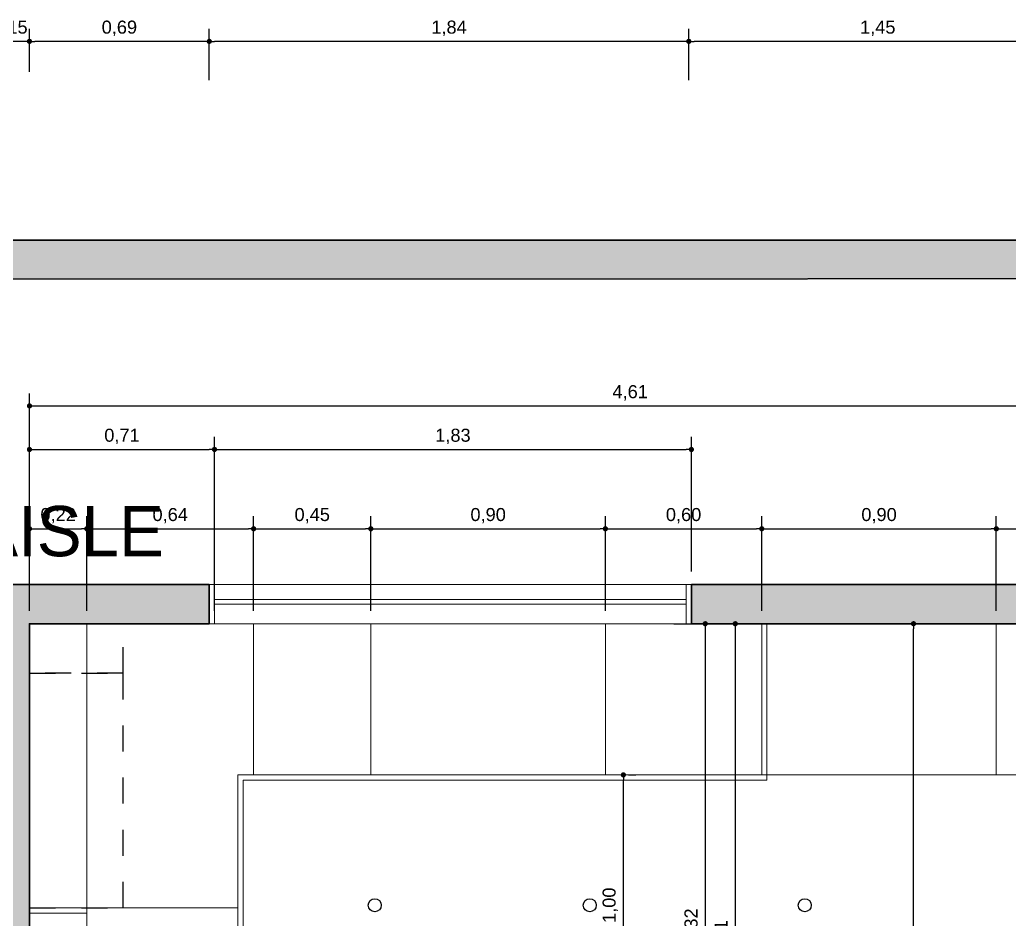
# Model space of a CAD drawing. Header units: millimetres. Extents: x 3757.5 to 3780.5, y 860.5 to 875.7.
# Drawn here: x 3764.677 to 3768.473, y 870.083 to 873.533 of the extents above; entities that cross this region are included whole.
import ezdxf

# ---------------------------------------------------------------- set-up
doc = ezdxf.new("R2010")
doc.units = ezdxf.units.MM
doc.linetypes.add('ACAD_ISO02W100', pattern=[15, 12, -3])
for name, color, linetype, lineweight in [('COTA', 1, 'Continuous', 18), ('paredes', 1, 'Continuous', 30), ('TEXTO', 7, 'Continuous', 0), ('ventanas', 161, 'Continuous', 5)]:
    doc.layers.add(name, color=color, linetype=linetype, lineweight=lineweight)
doc.styles.get("Standard").update_dxf_attribs({"font": 'arial.ttf'})
doc.styles.add('TEXTOS', font='AGENCYR.TTF')
doc.dimstyles.new('ARQUITECTURA', dxfattribs={"dimtxt": 0.05, "dimasz": 0.02, "dimexe": 0.048, "dimexo": 0.05, "dimgap": 0.02, "dimtad": 1, "dimtoh": 1, "dimzin": 1, "dimtxsty": 'Standard', "dimblk": 'DOT', "dimcen": 0.02, "dimazin": 0, "dimtfac": 1, "dimtmove": 0, "dimatfit": 3, "dimldrblk": 'ARCHTICK', "dimfxl": 1, "dimarcsym": 0})

# ---------------------------------------------------------------- blocks, each defined once
blk = doc.blocks.new('_Dot')
at = {"color": 0, "linetype": 'ByBlock', "lineweight": -2}
blk.add_line((-0.5, 0), (-1, 0), dxfattribs=at)
at = {"color": 0, "linetype": 'ByBlock', "const_width": 0.5}
blk.add_lwpolyline([(-0.25, 0, 1), (0.25, 0, 1)], format="xyb", close=True, dxfattribs=at)
blk = doc.blocks.new('*D343')
at = {"color": 0, "lineweight": -2, "transparency": 16777216}
for p, q in [((3764.7137, 871.2665), (3764.7137, 871.6288)), ((3764.9337, 871.2665), (3764.9337, 871.6288)), ((3764.7337, 871.5808), (3764.9137, 871.5808))]:
    blk.add_line(p, q, dxfattribs=at)
at = {"layer": 'Defpoints', "color": 0, "transparency": 16777216}
for p in [(3764.9337, 871.5808), (3764.7137, 871.2165), (3764.9337, 871.2165)]:
    blk.add_point(p, dxfattribs=at)
at = {"color": 0, "lineweight": -2, "transparency": 16777216, "xscale": 0.02, "yscale": 0.02, "zscale": 0.02, "rotation": 180}
blk.add_blockref('_Dot', (3764.7137, 871.5808), dxfattribs=at)
at = {"color": 0, "lineweight": -2, "transparency": 16777216, "xscale": 0.02, "yscale": 0.02, "zscale": 0.02}
blk.add_blockref('_Dot', (3764.9337, 871.5808), dxfattribs=at)
at = {"color": 0, "lineweight": 0, "transparency": 16777216, "insert": (3764.8237, 871.6308), "char_height": 0.05, "attachment_point": 5}
blk.add_mtext('0,22', dxfattribs=at)
blk = doc.blocks.new('_ArchTick')
at = {"layer": 'COTA', "color": 0, "linetype": 'Continuous', "const_width": 0.15}
blk.add_lwpolyline([(-0.5, -0.5), (0.5, 0.5)], dxfattribs=at)
blk = doc.blocks.new('*D344')
at = {"color": 0, "lineweight": -2, "transparency": 16777216}
for p, q in [((3764.9337, 871.2665), (3764.9337, 871.6288)), ((3765.5737, 871.2665), (3765.5737, 871.6288)), ((3764.9537, 871.5808), (3765.5537, 871.5808))]:
    blk.add_line(p, q, dxfattribs=at)
at = {"layer": 'Defpoints', "color": 0, "transparency": 16777216}
for p in [(3765.5737, 871.5808), (3764.9337, 871.2165), (3765.5737, 871.2165)]:
    blk.add_point(p, dxfattribs=at)
at = {"color": 0, "lineweight": -2, "transparency": 16777216, "xscale": 0.02, "yscale": 0.02, "zscale": 0.02, "rotation": 180}
blk.add_blockref('_Dot', (3764.9337, 871.5808), dxfattribs=at)
at = {"color": 0, "lineweight": -2, "transparency": 16777216, "xscale": 0.02, "yscale": 0.02, "zscale": 0.02}
blk.add_blockref('_Dot', (3765.5737, 871.5808), dxfattribs=at)
at = {"color": 0, "lineweight": 0, "transparency": 16777216, "insert": (3765.2537, 871.6308), "char_height": 0.05, "attachment_point": 5}
blk.add_mtext('0,64', dxfattribs=at)
blk = doc.blocks.new('*D345')
at = {"color": 0, "lineweight": -2, "transparency": 16777216}
for p, q in [((3765.5737, 871.2665), (3765.5737, 871.6288)), ((3766.0237, 871.2665), (3766.0237, 871.6288)), ((3765.5937, 871.5808), (3766.0037, 871.5808))]:
    blk.add_line(p, q, dxfattribs=at)
at = {"layer": 'Defpoints', "color": 0, "transparency": 16777216}
for p in [(3766.0237, 871.5808), (3765.5737, 871.2165), (3766.0237, 871.2165)]:
    blk.add_point(p, dxfattribs=at)
at = {"color": 0, "lineweight": -2, "transparency": 16777216, "xscale": 0.02, "yscale": 0.02, "zscale": 0.02, "rotation": 180}
blk.add_blockref('_Dot', (3765.5737, 871.5808), dxfattribs=at)
at = {"color": 0, "lineweight": -2, "transparency": 16777216, "xscale": 0.02, "yscale": 0.02, "zscale": 0.02}
blk.add_blockref('_Dot', (3766.0237, 871.5808), dxfattribs=at)
at = {"color": 0, "lineweight": 0, "transparency": 16777216, "insert": (3765.7987, 871.6308), "char_height": 0.05, "attachment_point": 5}
blk.add_mtext('0,45', dxfattribs=at)
blk = doc.blocks.new('*D346')
at = {"color": 0, "lineweight": -2, "transparency": 16777216}
for p, q in [((3766.0237, 871.2665), (3766.0237, 871.6288)), ((3766.9237, 871.2665), (3766.9237, 871.6288)), ((3766.0437, 871.5808), (3766.9037, 871.5808))]:
    blk.add_line(p, q, dxfattribs=at)
at = {"layer": 'Defpoints', "color": 0, "transparency": 16777216}
for p in [(3766.9237, 871.5808), (3766.0237, 871.2165), (3766.9237, 871.2165)]:
    blk.add_point(p, dxfattribs=at)
at = {"color": 0, "lineweight": -2, "transparency": 16777216, "xscale": 0.02, "yscale": 0.02, "zscale": 0.02, "rotation": 180}
blk.add_blockref('_Dot', (3766.0237, 871.5808), dxfattribs=at)
at = {"color": 0, "lineweight": -2, "transparency": 16777216, "xscale": 0.02, "yscale": 0.02, "zscale": 0.02}
blk.add_blockref('_Dot', (3766.9237, 871.5808), dxfattribs=at)
at = {"color": 0, "lineweight": 0, "transparency": 16777216, "insert": (3766.4737, 871.6308), "char_height": 0.05, "attachment_point": 5}
blk.add_mtext('0,90', dxfattribs=at)
blk = doc.blocks.new('*D347')
at = {"color": 0, "lineweight": -2, "transparency": 16777216}
for p, q in [((3766.9237, 871.2665), (3766.9237, 871.6288)), ((3767.5237, 871.2665), (3767.5237, 871.6288)), ((3766.9437, 871.5808), (3767.5037, 871.5808))]:
    blk.add_line(p, q, dxfattribs=at)
at = {"layer": 'Defpoints', "color": 0, "transparency": 16777216}
for p in [(3767.5237, 871.5808), (3766.9237, 871.2165), (3767.5237, 871.2165)]:
    blk.add_point(p, dxfattribs=at)
at = {"color": 0, "lineweight": -2, "transparency": 16777216, "xscale": 0.02, "yscale": 0.02, "zscale": 0.02, "rotation": 180}
blk.add_blockref('_Dot', (3766.9237, 871.5808), dxfattribs=at)
at = {"color": 0, "lineweight": -2, "transparency": 16777216, "xscale": 0.02, "yscale": 0.02, "zscale": 0.02}
blk.add_blockref('_Dot', (3767.5237, 871.5808), dxfattribs=at)
at = {"color": 0, "lineweight": 0, "transparency": 16777216, "insert": (3767.2237, 871.6308), "char_height": 0.05, "attachment_point": 5}
blk.add_mtext('0,60', dxfattribs=at)
blk = doc.blocks.new('*D304')
at = {"color": 0, "lineweight": -2, "transparency": 16777216}
for p, q in [((3766.9926, 869.6565), (3766.9926, 870.6165)), ((3767.0126, 870.6365), (3767.0406, 870.6365)), ((3767.0126, 869.6365), (3767.0406, 869.6365))]:
    blk.add_line(p, q, dxfattribs=at)
at = {"layer": 'Defpoints', "color": 0, "transparency": 16777216}
for p in [(3766.9626, 870.6365), (3766.9926, 870.6365), (3766.9626, 869.6365)]:
    blk.add_point(p, dxfattribs=at)
at = {"color": 0, "lineweight": -2, "transparency": 16777216, "xscale": 0.02, "yscale": 0.02, "zscale": 0.02}
for p, rotation in [((3766.9926, 870.6365), 90), ((3766.9926, 869.6365), 270)]:
    blk.add_blockref('_Dot', p, dxfattribs=dict(at, rotation=rotation))
at = {"color": 0, "lineweight": 0, "transparency": 16777216, "insert": (3766.9425, 870.1365), "char_height": 0.05, "attachment_point": 5, "rotation": 90}
blk.add_mtext('1,00', dxfattribs=at)
blk = doc.blocks.new('*D353')
at = {"color": 0, "lineweight": -2, "transparency": 16777216}
for p, q in [((3764.7137, 871.2665), (3764.7137, 871.933)), ((3765.4237, 871.2665), (3765.4237, 871.933)), ((3764.7337, 871.885), (3765.4037, 871.885))]:
    blk.add_line(p, q, dxfattribs=at)
at = {"layer": 'Defpoints', "color": 0, "transparency": 16777216}
for p in [(3765.4237, 871.885), (3764.7137, 871.2165), (3765.4237, 871.2165)]:
    blk.add_point(p, dxfattribs=at)
at = {"color": 0, "lineweight": -2, "transparency": 16777216, "xscale": 0.02, "yscale": 0.02, "zscale": 0.02, "rotation": 180}
blk.add_blockref('_Dot', (3764.7137, 871.885), dxfattribs=at)
at = {"color": 0, "lineweight": -2, "transparency": 16777216, "xscale": 0.02, "yscale": 0.02, "zscale": 0.02}
blk.add_blockref('_Dot', (3765.4237, 871.885), dxfattribs=at)
at = {"color": 0, "lineweight": 0, "transparency": 16777216, "insert": (3765.0687, 871.9351), "char_height": 0.05, "attachment_point": 5}
blk.add_mtext('0,71', dxfattribs=at)
blk = doc.blocks.new('*D354')
at = {"color": 0, "lineweight": -2, "transparency": 16777216}
for p, q in [((3765.4237, 871.2665), (3765.4237, 871.933)), ((3767.2537, 871.4165), (3767.2537, 871.933)), ((3765.4437, 871.885), (3767.2337, 871.885))]:
    blk.add_line(p, q, dxfattribs=at)
at = {"layer": 'Defpoints', "color": 0, "transparency": 16777216}
for p in [(3767.2537, 871.885), (3767.2537, 871.3665), (3765.4237, 871.2165)]:
    blk.add_point(p, dxfattribs=at)
at = {"color": 0, "lineweight": -2, "transparency": 16777216, "xscale": 0.02, "yscale": 0.02, "zscale": 0.02, "rotation": 180}
blk.add_blockref('_Dot', (3765.4237, 871.885), dxfattribs=at)
at = {"color": 0, "lineweight": -2, "transparency": 16777216, "xscale": 0.02, "yscale": 0.02, "zscale": 0.02}
blk.add_blockref('_Dot', (3767.2537, 871.885), dxfattribs=at)
at = {"color": 0, "lineweight": 0, "transparency": 16777216, "insert": (3766.3387, 871.9351), "char_height": 0.05, "attachment_point": 5}
blk.add_mtext('1,83', dxfattribs=at)
blk = doc.blocks.new('*D317')
at = {"color": 0, "lineweight": -2, "transparency": 16777216}
for p, q in [((3767.2437, 873.302), (3767.2437, 873.4986)), ((3768.6937, 873.302), (3768.6937, 873.4986)), ((3768.6737, 873.4506), (3767.2637, 873.4506))]:
    blk.add_line(p, q, dxfattribs=at)
at = {"layer": 'Defpoints', "color": 0, "transparency": 16777216}
for p in [(3767.2437, 873.4506), (3767.2437, 873.252), (3768.6937, 873.252)]:
    blk.add_point(p, dxfattribs=at)
at = {"color": 0, "lineweight": -2, "transparency": 16777216, "xscale": 0.02, "yscale": 0.02, "zscale": 0.02, "rotation": 180}
blk.add_blockref('_Dot', (3767.2437, 873.4506), dxfattribs=at)
at = {"color": 0, "lineweight": -2, "transparency": 16777216, "xscale": 0.02, "yscale": 0.02, "zscale": 0.02}
blk.add_blockref('_Dot', (3768.6937, 873.4506), dxfattribs=at)
at = {"color": 0, "lineweight": 0, "transparency": 16777216, "insert": (3767.9687, 873.5006), "char_height": 0.05, "attachment_point": 5}
blk.add_mtext('1,45', dxfattribs=at)
blk = doc.blocks.new('*D318')
at = {"color": 0, "lineweight": -2, "transparency": 16777216}
for p, q in [((3765.4037, 873.302), (3765.4037, 873.4986)), ((3767.2437, 873.302), (3767.2437, 873.4986)), ((3767.2237, 873.4506), (3765.4237, 873.4506))]:
    blk.add_line(p, q, dxfattribs=at)
at = {"layer": 'Defpoints', "color": 0, "transparency": 16777216}
for p in [(3765.4037, 873.4506), (3765.4037, 873.252), (3767.2437, 873.252)]:
    blk.add_point(p, dxfattribs=at)
at = {"color": 0, "lineweight": -2, "transparency": 16777216, "xscale": 0.02, "yscale": 0.02, "zscale": 0.02, "rotation": 180}
blk.add_blockref('_Dot', (3765.4037, 873.4506), dxfattribs=at)
at = {"color": 0, "lineweight": -2, "transparency": 16777216, "xscale": 0.02, "yscale": 0.02, "zscale": 0.02}
blk.add_blockref('_Dot', (3767.2437, 873.4506), dxfattribs=at)
at = {"color": 0, "lineweight": 0, "transparency": 16777216, "insert": (3766.3237, 873.5006), "char_height": 0.05, "attachment_point": 5}
blk.add_mtext('1,84', dxfattribs=at)
blk = doc.blocks.new('*D319')
at = {"color": 0, "lineweight": -2, "transparency": 16777216}
for p, q in [((3764.7137, 873.3337), (3764.7137, 873.4986)), ((3765.4037, 873.302), (3765.4037, 873.4986)), ((3765.3837, 873.4506), (3764.7337, 873.4506))]:
    blk.add_line(p, q, dxfattribs=at)
at = {"layer": 'Defpoints', "color": 0, "transparency": 16777216}
for p in [(3764.7137, 873.4506), (3764.7137, 873.2837), (3765.4037, 873.252)]:
    blk.add_point(p, dxfattribs=at)
at = {"color": 0, "lineweight": -2, "transparency": 16777216, "xscale": 0.02, "yscale": 0.02, "zscale": 0.02, "rotation": 180}
blk.add_blockref('_Dot', (3764.7137, 873.4506), dxfattribs=at)
at = {"color": 0, "lineweight": -2, "transparency": 16777216, "xscale": 0.02, "yscale": 0.02, "zscale": 0.02}
blk.add_blockref('_Dot', (3765.4037, 873.4506), dxfattribs=at)
at = {"color": 0, "lineweight": 0, "transparency": 16777216, "insert": (3765.0587, 873.5006), "char_height": 0.05, "attachment_point": 5}
blk.add_mtext('0,69', dxfattribs=at)
blk = doc.blocks.new('*D320')
at = {"color": 0, "lineweight": -2, "transparency": 16777216}
for p, q in [((3764.5637, 873.3352), (3764.5637, 873.4986)), ((3764.7137, 873.3337), (3764.7137, 873.4986)), ((3764.6937, 873.4506), (3764.5837, 873.4506))]:
    blk.add_line(p, q, dxfattribs=at)
at = {"layer": 'Defpoints', "color": 0, "transparency": 16777216}
for p in [(3764.5637, 873.4506), (3764.5637, 873.2852), (3764.7137, 873.2837)]:
    blk.add_point(p, dxfattribs=at)
at = {"color": 0, "lineweight": -2, "transparency": 16777216, "xscale": 0.02, "yscale": 0.02, "zscale": 0.02, "rotation": 180}
blk.add_blockref('_Dot', (3764.5637, 873.4506), dxfattribs=at)
at = {"color": 0, "lineweight": -2, "transparency": 16777216, "xscale": 0.02, "yscale": 0.02, "zscale": 0.02}
blk.add_blockref('_Dot', (3764.7137, 873.4506), dxfattribs=at)
at = {"color": 0, "lineweight": 0, "transparency": 16777216, "insert": (3764.6387, 873.5006), "char_height": 0.05, "attachment_point": 5}
blk.add_mtext('0,15', dxfattribs=at)
blk = doc.blocks.new('*D335')
at = {"color": 0, "lineweight": -2, "transparency": 16777216}
for p, q in [((3767.5237, 871.2665), (3767.5237, 871.6288)), ((3768.4237, 871.2665), (3768.4237, 871.6288)), ((3767.5437, 871.5808), (3768.4037, 871.5808))]:
    blk.add_line(p, q, dxfattribs=at)
at = {"layer": 'Defpoints', "color": 0, "transparency": 16777216}
for p in [(3768.4237, 871.5808), (3767.5237, 871.2165), (3768.4237, 871.2165)]:
    blk.add_point(p, dxfattribs=at)
at = {"color": 0, "lineweight": -2, "transparency": 16777216, "xscale": 0.02, "yscale": 0.02, "zscale": 0.02, "rotation": 180}
blk.add_blockref('_Dot', (3767.5237, 871.5808), dxfattribs=at)
at = {"color": 0, "lineweight": -2, "transparency": 16777216, "xscale": 0.02, "yscale": 0.02, "zscale": 0.02}
blk.add_blockref('_Dot', (3768.4237, 871.5808), dxfattribs=at)
at = {"color": 0, "lineweight": 0, "transparency": 16777216, "insert": (3767.9737, 871.6308), "char_height": 0.05, "attachment_point": 5}
blk.add_mtext('0,90', dxfattribs=at)
blk = doc.blocks.new('*D336')
at = {"color": 0, "lineweight": -2, "transparency": 16777216}
for p, q in [((3768.4237, 871.2665), (3768.4237, 871.6288)), ((3769.3237, 871.2665), (3769.3237, 871.6288)), ((3768.4437, 871.5808), (3769.3037, 871.5808))]:
    blk.add_line(p, q, dxfattribs=at)
at = {"layer": 'Defpoints', "color": 0, "transparency": 16777216}
for p in [(3769.3237, 871.5808), (3768.4237, 871.2165), (3769.3237, 871.2165)]:
    blk.add_point(p, dxfattribs=at)
at = {"color": 0, "lineweight": -2, "transparency": 16777216, "xscale": 0.02, "yscale": 0.02, "zscale": 0.02, "rotation": 180}
blk.add_blockref('_Dot', (3768.4237, 871.5808), dxfattribs=at)
at = {"color": 0, "lineweight": -2, "transparency": 16777216, "xscale": 0.02, "yscale": 0.02, "zscale": 0.02}
blk.add_blockref('_Dot', (3769.3237, 871.5808), dxfattribs=at)
at = {"color": 0, "lineweight": 0, "transparency": 16777216, "insert": (3768.8737, 871.6308), "char_height": 0.05, "attachment_point": 5}
blk.add_mtext('0,90', dxfattribs=at)
blk = doc.blocks.new('*D340')
at = {"color": 0, "lineweight": -2, "transparency": 16777216}
for p, q in [((3768.1977, 871.2165), (3768.058, 871.2165)), ((3768.106, 866.6865), (3768.106, 871.1965)), ((3768.2077, 866.6665), (3768.058, 866.6665))]:
    blk.add_line(p, q, dxfattribs=at)
at = {"layer": 'Defpoints', "color": 0, "transparency": 16777216}
for p in [(3768.106, 871.2165), (3768.2477, 871.2165), (3768.2577, 866.6665)]:
    blk.add_point(p, dxfattribs=at)
at = {"color": 0, "lineweight": -2, "transparency": 16777216, "xscale": 0.02, "yscale": 0.02, "zscale": 0.02}
for p, rotation in [((3768.106, 871.2165), 90), ((3768.106, 866.6665), 270)]:
    blk.add_blockref('_Dot', p, dxfattribs=dict(at, rotation=rotation))
at = {"color": 0, "lineweight": 0, "transparency": 16777216, "insert": (3768.056, 868.9415), "char_height": 0.05, "attachment_point": 5, "rotation": 90}
blk.add_mtext('4,55', dxfattribs=at)
blk = doc.blocks.new('*D1041')
at = {"color": 0, "lineweight": -2, "transparency": 16777216}
for p, q in [((3764.7137, 871.5326), (3764.7137, 872.1002)), ((3769.3237, 871.3826), (3769.3237, 872.1002)), ((3764.7337, 872.0522), (3769.3037, 872.0522))]:
    blk.add_line(p, q, dxfattribs=at)
at = {"layer": 'Defpoints', "color": 0, "transparency": 16777216}
for p in [(3769.3237, 872.0522), (3764.7137, 871.4826), (3769.3237, 871.3326)]:
    blk.add_point(p, dxfattribs=at)
at = {"color": 0, "lineweight": -2, "transparency": 16777216, "xscale": 0.02, "yscale": 0.02, "zscale": 0.02, "rotation": 180}
blk.add_blockref('_Dot', (3764.7137, 872.0522), dxfattribs=at)
at = {"color": 0, "lineweight": -2, "transparency": 16777216, "xscale": 0.02, "yscale": 0.02, "zscale": 0.02}
blk.add_blockref('_Dot', (3769.3237, 872.0522), dxfattribs=at)
at = {"color": 0, "lineweight": 0, "transparency": 16777216, "insert": (3767.0187, 872.1022), "char_height": 0.05, "attachment_point": 5}
blk.add_mtext('4,61', dxfattribs=at)
blk = doc.blocks.new('*D1042')
at = {"color": 0, "lineweight": -2, "transparency": 16777216}
for p, q in [((3767.1859, 871.2165), (3767.3548, 871.2165)), ((3767.3068, 871.1965), (3767.3068, 868.9169)), ((3767.1914, 868.8969), (3767.3548, 868.8969))]:
    blk.add_line(p, q, dxfattribs=at)
at = {"layer": 'Defpoints', "color": 0, "transparency": 16777216}
for p in [(3767.1359, 871.2165), (3767.1414, 868.8969), (3767.3068, 868.8969)]:
    blk.add_point(p, dxfattribs=at)
at = {"color": 0, "lineweight": -2, "transparency": 16777216, "xscale": 0.02, "yscale": 0.02, "zscale": 0.02}
for p, rotation in [((3767.3068, 871.2165), 90), ((3767.3068, 868.8969), 270)]:
    blk.add_blockref('_Dot', p, dxfattribs=dict(at, rotation=rotation))
at = {"color": 0, "lineweight": 0, "transparency": 16777216, "insert": (3767.2568, 870.0567), "char_height": 0.05, "attachment_point": 5, "rotation": 90}
blk.add_mtext('2,32', dxfattribs=at)
blk = doc.blocks.new('*D1043')
at = {"color": 0, "lineweight": -2, "transparency": 16777216}
for p, q in [((3767.459, 871.2165), (3767.47, 871.2165)), ((3767.422, 871.1965), (3767.422, 868.8274)), ((3767.2137, 868.8074), (3767.47, 868.8074))]:
    blk.add_line(p, q, dxfattribs=at)
at = {"layer": 'Defpoints', "color": 0, "transparency": 16777216}
for p in [(3767.409, 871.2165), (3767.1637, 868.8074), (3767.422, 868.8074)]:
    blk.add_point(p, dxfattribs=at)
at = {"color": 0, "lineweight": -2, "transparency": 16777216, "xscale": 0.02, "yscale": 0.02, "zscale": 0.02}
for p, rotation in [((3767.422, 871.2165), 90), ((3767.422, 868.8074), 270)]:
    blk.add_blockref('_Dot', p, dxfattribs=dict(at, rotation=rotation))
at = {"color": 0, "lineweight": 0, "transparency": 16777216, "insert": (3767.372, 870.0119), "char_height": 0.05, "attachment_point": 5, "rotation": 90}
blk.add_mtext('2,41', dxfattribs=at)

msp = doc.modelspace()

# ---------------------------------------------------------------- hatches: boundary and pattern name
at = {"true_color": 0xb9c2b1}
h = msp.add_hatch(color=9, dxfattribs=at)
h.paths.add_polyline_path([(3768.6937, 871.2165), (3768.6937, 871.3665), (3767.2537, 871.3665), (3767.2537, 871.2165)], flags=17)
h.paths.add_polyline_path([(3761.5137, 870.2664), (3761.6637, 870.2664), (3761.6637, 871.2165), (3764.5637, 871.2165), (3764.5637, 867.8665), (3764.7137, 867.8665), (3764.7137, 871.2165), (3765.4037, 871.2165), (3765.4037, 871.3665), (3761.5136, 871.3665)], flags=17)
h.paths.add_polyline_path([(3770.4037, 871.2165), (3770.4037, 871.3665), (3768.8937, 871.3665), (3768.8937, 871.2165)], flags=17)
h.paths.add_polyline_path([(3770.5037, 869.8165), (3770.5037, 871.1665), (3770.6537, 871.1665), (3770.6537, 869.8165)], flags=17)
h.paths.add_polyline_path([(3770.6537, 869.6165), (3770.5137, 869.6165), (3770.5137, 869.0365), (3770.6377, 869.0365), (3770.6537, 869.0365)], flags=17)
h.paths.add_polyline_path([(3770.5137, 867.4265), (3770.5137, 866.8665), (3770.6637, 866.8665), (3770.6637, 867.4265)], flags=17)
h.paths.add_polyline_path([(3777.3237, 863.7265), (3777.3237, 863.5765), (3770.8137, 863.5765), (3770.8137, 863.7265), (3772.1737, 863.7265), (3772.1737, 864.2265), (3772.3237, 864.2265), (3772.3237, 863.7265)])
h.paths.add_polyline_path([(3771.6042, 866.6649), (3772.1737, 866.6665), (3772.1737, 866.1665), (3772.3237, 866.1565), (3772.3237, 866.8165), (3771.6137, 866.8071)], flags=17)
h.paths.add_polyline_path([(3767.8437, 864.5265), (3767.6937, 864.5265), (3767.6937, 863.7265), (3765.8337, 863.7265), (3765.8337, 866.4765), (3763.8837, 866.4765), (3763.8837, 866.3265), (3765.6837, 866.3265), (3765.6837, 863.7265), (3763.0837, 863.7265), (3763.0837, 866.4765), (3762.9337, 866.4765), (3762.9337, 864.6465), (3761.6637, 864.6465), (3761.6637, 866.3265), (3762.2337, 866.3265), (3762.2337, 866.4765), (3761.6637, 866.4765), (3761.6637, 867.8665), (3761.5137, 867.8665), (3761.5137, 864.4965), (3762.9337, 864.4965), (3762.9337, 863.7265), (3758.0737, 863.7265), (3758.0737, 872.5352), (3777.3199, 872.5437), (3777.3199, 872.6881), (3757.9237, 872.6881), (3757.9237, 863.5765), (3770.5637, 863.5765), (3770.5637, 863.7265), (3767.8437, 863.7265)])
h.paths.add_polyline_path([(3767.6937, 865.8965), (3767.8437, 865.8965), (3767.8437, 866.4761), (3767.6937, 866.4765)])

# ---------------------------------------------------------------- linework, layer by layer
at = {"linetype": 'ACAD_ISO02W100', "ltscale": 0.004}
msp.add_lwpolyline([(3764.7137, 871.0265), (3765.0737, 871.0265), (3765.0737, 871.2165), (3764.7137, 871.2165), (3764.7137, 871.0265)], dxfattribs=at)
at = {"lineweight": 0}
for points in [[(3765.5737, 871.2165), (3764.9337, 871.2165), (3764.9337, 870.1265), (3765.5137, 870.1265), (3765.5137, 870.6365), (3765.5737, 870.6365)], [(3766.0237, 870.6365), (3765.5737, 870.6365), (3765.5737, 871.2165), (3766.0237, 871.2165)], [(3766.9237, 871.2165), (3766.9237, 870.6365), (3766.0237, 870.6365), (3766.0237, 871.2165)], [(3767.5237, 871.2165), (3767.5237, 870.6365), (3766.9237, 870.6365), (3766.9237, 871.2165)], [(3768.4237, 871.2165), (3768.4237, 870.6365), (3767.5237, 870.6365), (3767.5237, 871.2165)], [(3764.9337, 870.1265), (3765.5137, 870.1265), (3765.5137, 869.3665), (3764.9337, 869.3665), (3764.9337, 870.1265)]]:
    msp.add_lwpolyline(points, close=True, dxfattribs=at)
for points in [[(3765.5137, 868.9165), (3765.5337, 868.9165), (3765.5337, 870.6165), (3765.5337, 870.6165), (3767.5237, 870.6165), (3767.5437, 870.6165), (3767.5437, 871.2165)], [(3768.8937, 871.2165), (3769.3237, 871.2165), (3769.3237, 870.6365), (3768.4237, 870.6365), (3768.4237, 871.2165), (3768.6937, 871.2165)]]:
    msp.add_lwpolyline(points, dxfattribs=at)
at = {"linetype": 'ACAD_ISO02W100', "ltscale": 0.004}
msp.add_lwpolyline([(3764.7137, 870.1265), (3765.0737, 870.1265), (3765.0737, 871.0265), (3764.7137, 871.0265)], close=True, dxfattribs=at)
at = {"linetype": 'ByBlock', "lineweight": 0, "ltscale": 0.004}
msp.add_lwpolyline([(3764.9337, 870.1265), (3764.7137, 870.1265), (3764.7137, 870.1065), (3764.9337, 870.1065), (3764.9337, 870.1265)], close=True, dxfattribs=at)
at = {"color": 1}
for centre in [(3766.0387, 870.1365), (3766.8637, 870.1365), (3767.6887, 870.1365)]:
    msp.add_circle(centre, 0.025, dxfattribs=at)
at = {"layer": 'paredes'}
for points in [[(3757.9237, 863.5765), (3757.9237, 872.6881), (3777.3237, 872.6881)], [(3758.0737, 863.7265), (3758.0737, 872.5352), (3777.3237, 872.5437)], [(3764.5637, 871.2165), (3764.5637, 867.8665), (3764.7137, 867.8665), (3764.7137, 871.2165), (3765.4037, 871.2165), (3765.4037, 871.3665), (3764.7137, 871.3665), (3764.5637, 871.3665)], [(3768.6937, 871.2165), (3767.2537, 871.2165), (3767.2537, 871.3665), (3770.6537, 871.3665), (3770.6537, 871.2165), (3770.6537, 869.8165), (3770.5037, 869.8165), (3770.5037, 871.1665)]]:
    msp.add_lwpolyline(points, dxfattribs=at)
at = {"layer": 'ventanas'}
for points in [[(3765.4037, 871.3665), (3767.2537, 871.3665)], [(3765.4037, 871.2165), (3765.4237, 871.2165), (3765.4237, 871.3665), (3765.4037, 871.3665)], [(3767.2537, 871.2165), (3767.2337, 871.2165), (3767.2337, 871.3665), (3767.2537, 871.3665)], [(3765.4237, 871.3092), (3767.2337, 871.3092)], [(3765.4237, 871.2915), (3767.2337, 871.2915)], [(3765.4037, 871.2165), (3767.2537, 871.2165)]]:
    msp.add_lwpolyline(points, dxfattribs=at)

# ---------------------------------------------------------------- texts
at = {"layer": 'TEXTO', "ltscale": 0.25, "style": 'TEXTOS'}
msp.add_text('SERVICE AISLE', height=0.192924, dxfattribs=at).set_placement((3763.2938, 871.4754))

# ---------------------------------------------------------------- dimensions: what is measured, and where the dimension line sits
at = {"lineweight": 0}
dim = msp.add_linear_dim(base=(3764.5637, 873.4506), p1=(3764.7137, 873.2837), p2=(3764.5637, 873.2852), angle=180, dimstyle='ARQUITECTURA', dxfattribs=at)
dim.commit()
dim.dimension.update_dxf_attribs({"geometry": '*D320', "text_midpoint": (3764.6387, 873.4506), "dimtype": 160})
for base, p1, p2, angle, picture, middle in [((3764.7137, 873.4506), (3765.4037, 873.252), (3764.7137, 873.2837), 180, '*D319', (3765.0587, 873.5006)), ((3765.4037, 873.4506), (3767.2437, 873.252), (3765.4037, 873.252), 180, '*D318', (3766.3237, 873.5006)), ((3767.2437, 873.4506), (3768.6937, 873.252), (3767.2437, 873.252), 180, '*D317', (3767.9687, 873.5006)), ((3769.3237, 872.0522), (3764.7137, 871.4826), (3769.3237, 871.3326), 180, '*D1041', (3767.0187, 872.1022)), ((3765.4237, 871.885), (3764.7137, 871.2165), (3765.4237, 871.2165), 180, '*D353', (3765.0687, 871.9351)), ((3767.2537, 871.885), (3765.4237, 871.2165), (3767.2537, 871.3665), 180, '*D354', (3766.3387, 871.9351)), ((3764.9337, 871.5808), (3764.7137, 871.2165), (3764.9337, 871.2165), 180, '*D343', (3764.8237, 871.6308)), ((3765.5737, 871.5808), (3764.9337, 871.2165), (3765.5737, 871.2165), 180, '*D344', (3765.2537, 871.6308)), ((3766.0237, 871.5808), (3765.5737, 871.2165), (3766.0237, 871.2165), 180, '*D345', (3765.7987, 871.6308)), ((3766.9237, 871.5808), (3766.0237, 871.2165), (3766.9237, 871.2165), 180, '*D346', (3766.4737, 871.6308)), ((3767.5237, 871.5808), (3766.9237, 871.2165), (3767.5237, 871.2165), 180, '*D347', (3767.2237, 871.6308)), ((3768.4237, 871.5808), (3767.5237, 871.2165), (3768.4237, 871.2165), 180, '*D335', (3767.9737, 871.6308)), ((3769.3237, 871.5808), (3768.4237, 871.2165), (3769.3237, 871.2165), 180, '*D336', (3768.8737, 871.6308)), ((3767.3068, 868.8969), (3767.1359, 871.2165), (3767.1414, 868.8969), 90, '*D1042', (3767.2568, 870.0567)), ((3767.422, 868.8074), (3767.409, 871.2165), (3767.1637, 868.8074), 90, '*D1043', (3767.372, 870.0119)), ((3768.106, 871.2165), (3768.2577, 866.6665), (3768.2477, 871.2165), 90, '*D340', (3768.056, 868.9415)), ((3766.9926, 870.6365), (3766.9626, 869.6365), (3766.9626, 870.6365), 90, '*D304', (3766.9425, 870.1365))]:
    dim = msp.add_linear_dim(base=base, p1=p1, p2=p2, angle=angle, dimstyle='ARQUITECTURA', dxfattribs=at)
    dim.commit()
    dim.dimension.update_dxf_attribs({"geometry": picture, "text_midpoint": middle})

doc.saveas('drawing.dxf')
